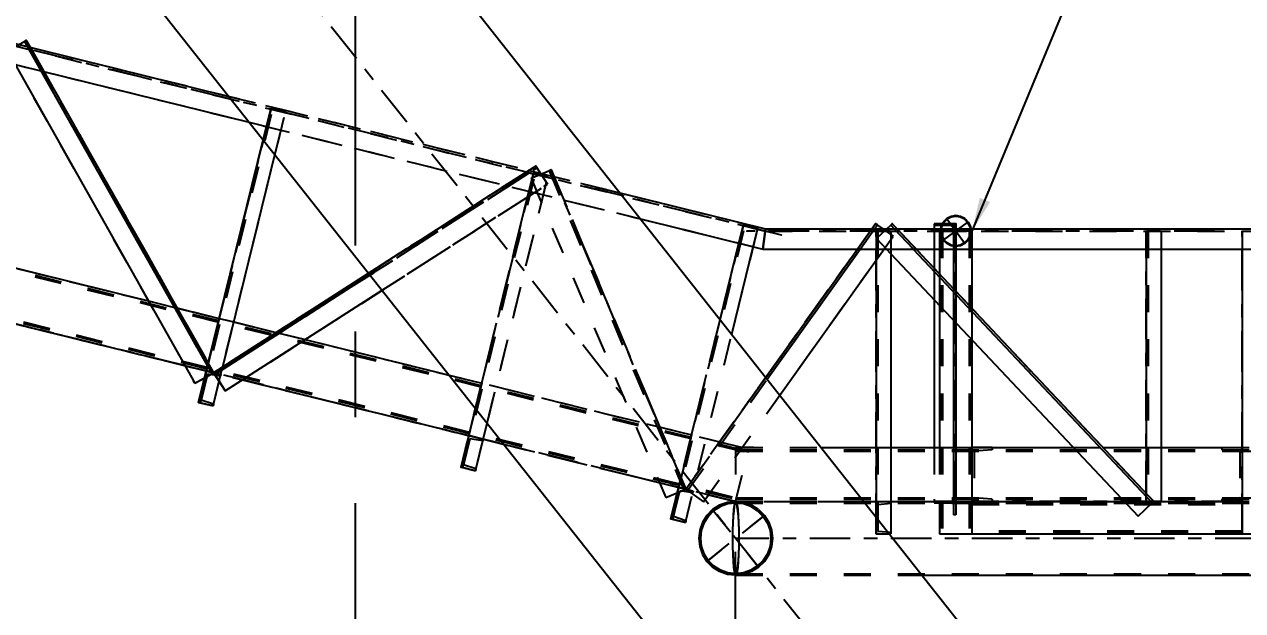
# Model space of a CAD drawing. Header units: millimetres. Extents: x 2368 to 8313, y 7493 to 11698.
# Drawn here: x 6866.1 to 6956.3, y 11185.3 to 11228.7 of the extents above; entities that cross this region are included whole.
import ezdxf

# ---------------------------------------------------------------- set-up
doc = ezdxf.new("R2010")
doc.units = ezdxf.units.MM
for name, pattern in [('CENTER', [50.8, 31.75, -6.35, 6.35, -6.35]), ('XKITLINE00', [0]), ('XKITLINE02', [4, 2, -2]), ('XKITLINE03', [6, 3, -1, 1, -1])]:
    doc.linetypes.add(name, pattern=pattern)
doc.styles.add('ROMANS', font='romans.shx')
doc.dimstyles.new('MD300', dxfattribs={"dimtxt": 2.5, "dimasz": 2.5, "dimexe": 1, "dimexo": 1, "dimgap": 0.5, "dimtad": 1, "dimdec": 1, "dimlfac": 50, "dimrnd": 0.5, "dimdsep": 46, "dimtxsty": 'ROMANS', "dimcen": 1, "dimclrd": 146, "dimclre": 146, "dimclrt": 30, "dimadec": 1, "dimazin": 2, "dimtfac": 1, "dimtdec": 1, "dimtmove": 0, "dimatfit": 1, "dimfxl": 1, "dimtolj": 1, "dimtzin": 0, "dimlwd": -1, "dimlwe": -1, "dimarcsym": 0})

# ---------------------------------------------------------------- blocks, each defined once
blk = doc.blocks.new('*D41')
at = {"color": 146, "transparency": 16777216}
for p, q in [((6801.288, 11218.51), (6801.288, 10968.162)), ((6918.692, 11189.658), (6918.692, 10968.162)), ((6803.788, 10969.162), (6916.192, 10969.162))]:
    blk.add_line(p, q, dxfattribs=at)
for points in [[(6803.788, 10969.579), (6803.788, 10968.745), (6801.288, 10969.162)], [(6916.192, 10969.579), (6916.192, 10968.745), (6918.692, 10969.162)]]:
    blk.add_solid(points, dxfattribs=at)
at = {"layer": 'Defpoints', "color": 0, "transparency": 16777216}
for p in [(6801.288, 11219.51), (6918.692, 11190.658), (6918.692, 10969.162)]:
    blk.add_point(p, dxfattribs=at)
at = {"color": 30, "transparency": 16777216, "insert": (6859.99, 10970.912), "char_height": 2.5, "attachment_point": 5, "style": 'ROMANS'}
blk.add_mtext('\\A1;5870', dxfattribs=at)
blk = doc.blocks.new('*D42')
at = {"color": 146, "transparency": 16777216}
for p, q in [((6918.692, 11189.658), (6918.692, 10968.162)), ((7026.588, 11121.221), (7026.588, 10968.162)), ((6921.192, 10969.162), (7024.088, 10969.162))]:
    blk.add_line(p, q, dxfattribs=at)
for points in [[(6921.192, 10969.579), (6921.192, 10968.745), (6918.692, 10969.162)], [(7024.088, 10969.579), (7024.088, 10968.745), (7026.588, 10969.162)]]:
    blk.add_solid(points, dxfattribs=at)
at = {"layer": 'Defpoints', "color": 0, "transparency": 16777216}
for p in [(6918.692, 11190.658), (7026.588, 11122.221), (7026.588, 10969.162)]:
    blk.add_point(p, dxfattribs=at)
at = {"color": 30, "transparency": 16777216, "insert": (6972.64, 10970.912), "char_height": 2.5, "attachment_point": 5, "style": 'ROMANS'}
blk.add_mtext('\\A1;5395', dxfattribs=at)

msp = doc.modelspace()

# ---------------------------------------------------------------- linework, layer by layer
at = {"color": 6, "linetype": 'CENTER'}
msp.add_line((6890.5882, 10907.5139), (6890.5882, 11495.735), dxfattribs=at)
at = {"color": 1, "linetype": 'XKITLINE03'}
for p, q in [((6922.1268, 11213.0887), (6580.4796, 11297.4018)), ((6578.5806, 11277.2709), (6918.7321, 11193.3882)), ((6918.7321, 11193.3882), (6578.5807, 11277.2709)), ((6880.0983, 11202.9158), (6866.2335, 11227.4987)), ((6866.2335, 11227.4987), (6880.0982, 11202.9158)), ((6884.3529, 11222.4658), (6878.9896, 11200.7173)), ((6878.9896, 11200.7173), (6884.3529, 11222.4658)), ((6880.0982, 11202.9158), (6903.9417, 11218.2021)), ((6903.9417, 11218.2021), (6880.0983, 11202.9158)), ((6903.7711, 11217.6771), (6898.4079, 11195.9287)), ((6898.4079, 11195.9287), (6903.7711, 11217.6771)), ((6915.0508, 11194.2948), (6905.0701, 11217.9215)), ((6905.0701, 11217.9215), (6915.0508, 11194.2948)), ((6919.3054, 11213.8447), (6913.9422, 11192.0963)), ((6913.9422, 11192.0963), (6919.3054, 11213.8447)), ((6915.0507, 11194.2948), (6929.0933, 11213.9387)), ((6929.0933, 11213.9387), (6915.0508, 11194.2948)), ((6930.326, 11213.9364), (6949.6733, 11193.3882)), ((6935.0234, 11213.9364), (6935.0234, 11193.3882)), ((6935.0234, 11205.0274), (6935.0234, 11213.9364)), ((6935.0234, 11193.3882), (6935.0235, 11213.9364)), ((6954.1744, 11213.3881), (6919.5634, 11213.3882)), ((6929.1233, 11213.3881), (6929.1233, 11190.9882)), ((6929.1233, 11190.9882), (6929.1233, 11213.3881)), ((6936.2232, 11213.3881), (6936.2233, 11190.9882)), ((6936.2233, 11213.3881), (6936.2233, 11190.9882)), ((6936.2233, 11213.3881), (6936.2233, 11190.9882)), ((6949.1233, 11193.3898), (6949.1233, 11213.3881)), ((6956.2193, 11190.9882), (6956.2193, 11213.3881)), ((6956.2193, 11190.9882), (6956.2193, 11213.3881)), ((6956.2193, 11190.9882), (6956.2193, 11213.3881)), ((6956.2233, 11190.9882), (6956.2233, 11213.3881)), ((6879.5642, 11203.0475), (6879.5642, 11203.0475)), ((6898.9825, 11198.2589), (6898.9825, 11198.2589)), ((6914.5168, 11194.4265), (6914.5168, 11194.4265)), ((6929.1233, 11193.3882), (6929.1233, 11193.3882)), ((6956.2193, 11193.3882), (6936.2233, 11193.3882)), ((6956.2193, 11193.3882), (6936.2233, 11193.3882)), ((6956.2193, 11193.3882), (6936.2233, 11193.3882)), ((6918.7321, 11190.6581), (6918.732, 11190.6581)), ((7023.2184, 11190.6582), (6918.7321, 11190.6581))]:
    msp.add_line(p, q, dxfattribs=at)
at = {"color": 3, "linetype": 'XKITLINE02'}
for p, q in [((6581.0098, 11297.2709), (6920.9134, 11213.3882)), ((6581.0103, 11297.2708), (6920.9133, 11213.3882)), ((6581.0103, 11297.2708), (6920.9134, 11213.3882)), ((6581.0311, 11297.4408), (6920.934, 11213.5582)), ((6581.0311, 11297.4407), (6920.934, 11213.5582)), ((6580.8477, 11295.941), (6920.7516, 11212.0582)), ((6580.8477, 11295.941), (6920.7517, 11212.0582)), ((6579.4722, 11280.8862), (6919.6237, 11197.0034)), ((6579.4722, 11280.8862), (6919.6236, 11197.0034)), ((6579.4977, 11280.9895), (6919.6491, 11197.1068)), ((6579.4977, 11280.9895), (6919.6491, 11197.1067)), ((6579.5384, 11281.1545), (6919.6898, 11197.2718)), ((6578.5807, 11277.2709), (6918.7321, 11193.3882)), ((6578.6213, 11277.4359), (6918.7728, 11193.5532)), ((6578.6214, 11277.4359), (6918.7728, 11193.5532)), ((6578.6468, 11277.5392), (6918.7983, 11193.6565)), ((6578.6468, 11277.5392), (6918.7983, 11193.6565)), ((6613.0971, 11272.8788), (6919.6898, 11197.2718)), ((6606.1083, 11270.4824), (6918.7321, 11193.3882)), ((6864.8399, 11226.7127), (6866.2335, 11227.4987)), ((6866.0942, 11227.4201), (6866.2335, 11227.4987)), ((6866.0942, 11227.4201), (6879.9589, 11202.8372)), ((6866.2335, 11227.4987), (6880.0983, 11202.9158)), ((6864.8399, 11226.7127), (6878.7046, 11202.1298)), ((6866.3093, 11227.0387), (6867.3216, 11225.2439)), ((6866.5227, 11226.986), (6867.535, 11225.1912)), ((6881.2244, 11223.3579), (6910.1738, 11216.2136)), ((6878.9896, 11200.7173), (6884.3529, 11222.4658)), ((6879.1255, 11200.6838), (6884.4888, 11222.4323)), ((6879.1255, 11200.6838), (6884.4888, 11222.4323)), ((6880.0576, 11200.454), (6885.4209, 11222.2024)), ((6883.7769, 11220.1301), (6884.3529, 11222.4658)), ((6884.3529, 11222.4658), (6885.4209, 11222.2024)), ((6884.3529, 11222.4658), (6885.4209, 11222.2024)), ((6884.6405, 11219.0379), (6885.4209, 11222.2024)), ((6882.7424, 11221.4382), (6911.6917, 11214.294)), ((6880.0983, 11202.9158), (6903.9417, 11218.2021)), ((6880.1846, 11202.7811), (6904.0281, 11218.0674)), ((6891.5723, 11210.272), (6903.9417, 11218.2021)), ((6891.672, 11210.1458), (6904.0281, 11218.0674)), ((6898.4079, 11195.9287), (6903.7711, 11217.6771)), ((6898.5438, 11195.8952), (6903.9071, 11217.6436)), ((6898.5438, 11195.8952), (6903.9071, 11217.6436)), ((6899.4759, 11195.6653), (6904.8391, 11217.4138)), ((6899.4792, 11200.2729), (6903.7711, 11217.6771)), ((6900.3428, 11199.1808), (6904.8391, 11217.4138)), ((6903.5962, 11217.2989), (6905.0701, 11217.9215)), ((6903.5963, 11217.2989), (6905.0701, 11217.9215)), ((6903.7711, 11217.6771), (6904.8391, 11217.4138)), ((6903.7711, 11217.6771), (6904.8391, 11217.4138)), ((6903.9417, 11218.2021), (6904.8053, 11216.8551)), ((6903.9417, 11218.2021), (6904.8053, 11216.8551)), ((6904.9227, 11217.8593), (6914.9034, 11194.2325)), ((6905.0701, 11217.9215), (6904.9228, 11217.8593)), ((6904.9228, 11217.8593), (6914.9034, 11194.2325)), ((6905.0701, 11217.9215), (6915.0508, 11194.2948)), ((6905.0701, 11217.9215), (6915.0508, 11194.2948)), ((6880.9618, 11201.5689), (6904.8053, 11216.8551)), ((6892.5696, 11209.0108), (6904.8053, 11216.8551)), ((6903.5962, 11217.2989), (6913.5769, 11193.6722)), ((6903.5963, 11217.2989), (6913.5769, 11193.6722)), ((6913.9422, 11192.0963), (6919.3054, 11213.8447)), ((6914.0781, 11192.0627), (6919.4414, 11213.8112)), ((6914.0781, 11192.0627), (6919.4413, 11213.8112)), ((6915.0508, 11194.2948), (6929.0933, 11213.9387)), ((6915.1809, 11194.2017), (6929.2235, 11213.8456)), ((6918.9731, 11212.4971), (6919.3054, 11213.8447)), ((6919.3054, 11213.8447), (6920.3734, 11213.5813)), ((6919.3054, 11213.8447), (6920.3734, 11213.5813)), ((6929.0933, 11213.9387), (6930.3949, 11213.0082)), ((6929.2235, 11213.8456), (6929.0933, 11213.9387)), ((6929.0933, 11213.9387), (6929.0933, 11213.9387)), ((6929.0933, 11213.9387), (6929.2234, 11213.8456)), ((6929.2235, 11213.8456), (6929.2235, 11213.8456)), ((6930.2095, 11213.8267), (6930.326, 11213.9364)), ((6933.4234, 11213.9364), (6933.4234, 11212.0582)), ((6935.0234, 11213.9364), (6933.4234, 11213.9364)), ((6933.4234, 11213.9364), (6933.4234, 11213.8237)), ((6933.4234, 11213.9364), (6935.0234, 11213.9364)), ((6933.4234, 11213.9364), (6933.4234, 11204.8002)), ((6934.8634, 11213.8381), (6933.4234, 11213.8381)), ((6933.4234, 11213.8237), (6934.8634, 11213.8237)), ((6933.9849, 11213.8366), (6934.0514, 11213.8366)), ((6934.0357, 11213.9364), (6934.1022, 11213.9364)), ((6934.6252, 11213.9364), (6935.6601, 11212.512)), ((6934.8634, 11213.8381), (6934.8634, 11212.9534)), ((6934.8634, 11213.8237), (6934.8634, 11212.8095)), ((6934.8634, 11213.8237), (6934.8634, 11204.8002)), ((6935.0234, 11213.9364), (6935.0234, 11197.3882)), ((6935.0234, 11213.9364), (6935.0234, 11212.8095)), ((6935.0234, 11213.9364), (6935.0234, 11205.0274)), ((6915.0102, 11191.8329), (6920.3734, 11213.5813)), ((6916.3524, 11193.3643), (6930.3949, 11213.0082)), ((6920.0411, 11212.2335), (6920.3734, 11213.5813)), ((6920.934, 11213.5582), (6920.7516, 11212.0582)), ((6920.934, 11213.5582), (6920.7516, 11212.0582)), ((6920.9133, 11213.3882), (6920.7516, 11212.0582)), ((6920.9133, 11213.3882), (6920.7516, 11212.0582)), ((6920.934, 11213.5582), (6920.7517, 11212.0582)), ((6920.7517, 11212.0582), (6920.934, 11213.5582)), ((6920.934, 11213.5582), (6920.7517, 11212.0582)), ((6920.7517, 11212.0582), (6920.934, 11213.5582)), ((6920.9134, 11213.3882), (6920.7517, 11212.0582)), ((6920.9134, 11213.3882), (6920.7517, 11212.0582)), ((6920.9133, 11213.3882), (6920.9134, 11213.3882)), ((6920.9133, 11213.3882), (6936.0084, 11213.3882)), ((6920.9134, 11213.3882), (6920.9134, 11213.3882)), ((6920.9134, 11213.3882), (6958.4086, 11213.3881)), ((6920.934, 11213.5582), (6920.934, 11213.5582)), ((6920.934, 11213.5582), (6920.934, 11213.5582)), ((6920.934, 11213.5582), (6936.1664, 11213.5582)), ((6920.934, 11213.5582), (6930.4623, 11213.5582)), ((6927.749, 11212.0582), (6928.8213, 11213.5582)), ((6927.9457, 11212.0582), (6929.018, 11213.5582)), ((6929.1233, 11213.3881), (6930.2233, 11213.3881)), ((6929.1233, 11213.3881), (6929.1233, 11190.9882)), ((6929.1233, 11213.3881), (6930.2233, 11213.3881)), ((6929.1233, 11213.3881), (6929.1233, 11212.0582)), ((6929.1233, 11211.2294), (6930.3949, 11213.0082)), ((6929.1611, 11212.8395), (6929.9243, 11213.5582)), ((6929.2633, 11213.3881), (6929.2633, 11190.9882)), ((6929.2633, 11213.3881), (6929.2633, 11190.9882)), ((6929.6256, 11213.5582), (6930.3949, 11213.0082)), ((6930.2233, 11213.3881), (6930.2233, 11190.9882)), ((6930.2233, 11213.3881), (6930.2233, 11212.0582)), ((6930.4623, 11213.5582), (6931.8747, 11212.0582)), ((6930.6821, 11213.5582), (6932.0944, 11212.0582)), ((6933.4234, 11213.5582), (6933.4234, 11193.2899)), ((6933.4235, 11213.5582), (6933.4235, 11212.0582)), ((6933.8232, 11213.3881), (6936.2232, 11213.3881)), ((6933.8232, 11213.3881), (6933.8233, 11190.9882)), ((6933.8233, 11213.3881), (6936.2233, 11213.3881)), ((6933.8233, 11213.3881), (6933.8233, 11190.9882)), ((6933.8233, 11213.3881), (6936.2233, 11213.3881)), ((6933.8233, 11213.3881), (6933.8233, 11212.0582)), ((6933.8804, 11213.3882), (6933.9073, 11213.5582)), ((6933.8804, 11213.5582), (6933.8804, 11212.0582)), ((6933.8804, 11213.3882), (6933.9363, 11213.035)), ((6933.9363, 11213.035), (6934.0987, 11212.7163)), ((6933.9404, 11213.3882), (6933.9673, 11213.5582)), ((6933.9404, 11213.3882), (6933.9934, 11213.0535)), ((6933.9592, 11213.3881), (6933.9593, 11190.9882)), ((6933.9593, 11213.3881), (6933.9593, 11190.9882)), ((6933.9593, 11213.3881), (6933.9593, 11190.9882)), ((6934.0384, 11213.3882), (6933.9775, 11212.0582)), ((6933.9934, 11213.0535), (6934.1472, 11212.7516)), ((6934.036, 11213.3881), (6934.0361, 11190.9882)), ((6934.0361, 11213.3881), (6934.0361, 11190.9882)), ((6934.0361, 11213.3881), (6934.0361, 11190.9882)), ((6934.1473, 11212.7516), (6935.2575, 11213.5582)), ((6934.8634, 11213.5582), (6934.8634, 11192.4052)), ((6934.8635, 11213.5582), (6934.8634, 11193.2884)), ((6935.0234, 11212.9534), (6934.8634, 11212.9534)), ((6934.8635, 11213.5582), (6934.8635, 11212.9389)), ((6934.8635, 11212.9389), (6934.8635, 11212.0582)), ((6935.0235, 11212.9389), (6934.8635, 11212.9389)), ((6935.0235, 11213.5582), (6935.0234, 11193.3882)), ((6935.0235, 11213.5582), (6935.0235, 11212.9389)), ((6935.0235, 11212.9389), (6935.0235, 11212.0582)), ((6936.0534, 11213.0535), (6935.8996, 11212.7516)), ((6936.1104, 11213.035), (6935.9481, 11212.7163)), ((6936.0084, 11213.3882), (6936.0692, 11212.0582)), ((6936.0104, 11213.3881), (6936.0105, 11190.9882)), ((6936.0105, 11213.3881), (6936.0105, 11190.9882)), ((6936.0105, 11213.3881), (6936.0105, 11190.9882)), ((6936.1064, 11213.3882), (6936.0534, 11213.0535)), ((6936.0795, 11213.5582), (6936.1064, 11213.3882)), ((6936.0872, 11213.3881), (6936.0873, 11190.9882)), ((6936.0873, 11213.3881), (6936.0873, 11190.9882)), ((6936.0873, 11213.3881), (6936.0873, 11190.9882)), ((6936.1664, 11213.3882), (6936.1104, 11213.035)), ((6936.1395, 11213.5582), (6936.1664, 11213.3882)), ((6936.1664, 11213.5582), (6936.1664, 11212.0582)), ((6936.2232, 11213.3881), (6936.2233, 11190.9882)), ((6936.2233, 11213.3881), (6936.2233, 11190.9882)), ((6936.2233, 11213.3881), (6936.2233, 11212.0582)), ((6949.1233, 11213.3881), (6950.2233, 11213.3881)), ((6949.1233, 11213.3881), (6949.1233, 11212.0582)), ((6949.2633, 11213.3881), (6949.2633, 11193.3898)), ((6950.2233, 11213.3881), (6950.2233, 11212.0582)), ((6956.2193, 11213.3881), (6956.2193, 11190.9882)), ((6956.2193, 11213.3881), (6958.6193, 11213.3881)), ((6956.2193, 11213.3881), (6956.2193, 11190.9882)), ((6956.2193, 11213.3881), (6958.6193, 11213.3881)), ((6956.2193, 11213.3881), (6958.6193, 11213.3881)), ((6956.2193, 11213.3881), (6956.2193, 11212.0581)), ((6956.2233, 11213.3881), (6956.2233, 11212.0581)), ((6956.2233, 11213.3881), (6958.5666, 11213.3881)), ((6920.7516, 11212.0582), (6936.1664, 11212.0582)), ((6920.7517, 11212.0582), (6920.7517, 11212.0582)), ((6920.7517, 11212.0582), (6920.7517, 11212.0582)), ((6929.1611, 11212.8395), (6930.2233, 11211.7114)), ((6933.9775, 11212.0582), (6933.8804, 11212.0582)), ((6934.0987, 11212.7163), (6934.3516, 11212.4635)), ((6934.1472, 11212.7516), (6934.3868, 11212.512)), ((6934.6702, 11212.3011), (6934.3516, 11212.4635)), ((6934.6887, 11212.3582), (6934.3868, 11212.512)), ((6935.0234, 11212.2452), (6934.6702, 11212.3011)), ((6935.0234, 11212.3052), (6934.6887, 11212.3582)), ((6935.0234, 11212.8095), (6934.8634, 11212.8095)), ((6934.8634, 11212.8095), (6934.8634, 11202.7555)), ((6935.0234, 11212.8095), (6935.0234, 11202.7555)), ((6935.3581, 11212.3582), (6935.0234, 11212.3052)), ((6935.3766, 11212.3011), (6935.0234, 11212.2452)), ((6935.0234, 11212.0582), (6935.0234, 11192.4052)), ((6935.66, 11212.512), (6935.3581, 11212.3582)), ((6935.6952, 11212.4635), (6935.3766, 11212.3011)), ((6935.8996, 11212.7516), (6935.66, 11212.512)), ((6935.9481, 11212.7163), (6935.6952, 11212.4635)), ((6934.8635, 11211.5785), (6934.8634, 11192.3907)), ((6935.0235, 11211.5785), (6935.0234, 11192.3907)), ((6933.4235, 11210.6466), (6933.4235, 11208.3126)), ((6933.8233, 11210.222), (6933.8233, 11207.888)), ((6875.2659, 11208.2269), (6877.3995, 11207.7008)), ((6936.2233, 11207.673), (6936.2233, 11205.339)), ((6880.5219, 11206.9308), (6881.5899, 11206.6674)), ((6913.9422, 11192.0963), (6917.5799, 11206.8478)), ((6884.7387, 11205.8909), (6886.8797, 11205.3629)), ((6915.0102, 11191.8329), (6918.4436, 11205.7556)), ((6877.9648, 11203.4415), (6882.2388, 11202.3876)), ((6879.5642, 11203.0475), (6878.9896, 11200.7173)), ((6879.5642, 11203.0475), (6878.9896, 11200.7173)), ((6880.6322, 11202.7841), (6879.5642, 11203.0475)), ((6879.5642, 11203.0475), (6879.5642, 11203.0475)), ((6880.6322, 11202.7841), (6879.5642, 11203.0475)), ((6879.6482, 11203.3881), (6879.7041, 11203.6147)), ((6880.7154, 11203.1215), (6880.7711, 11203.3472)), ((6878.7046, 11202.1298), (6880.0983, 11202.9158)), ((6879.6492, 11202.8074), (6879.1765, 11200.8904)), ((6879.6492, 11202.8074), (6879.1765, 11200.8904)), ((6879.4402, 11202.5447), (6880.0982, 11202.9158)), ((6880.5997, 11202.6521), (6879.6492, 11202.8074)), ((6879.6492, 11202.8074), (6879.6492, 11202.8074)), ((6880.5997, 11202.6521), (6879.6492, 11202.8074)), ((6880.0983, 11202.9158), (6880.9618, 11201.5689)), ((6880.1846, 11202.7811), (6880.5073, 11202.2777)), ((6880.6322, 11202.7841), (6880.5997, 11202.6521)), ((6880.6322, 11202.7841), (6880.5997, 11202.6521)), ((6880.5997, 11202.6521), (6880.5997, 11202.6521)), ((6880.6322, 11202.7841), (6880.6322, 11202.7841)), ((6915.0507, 11194.2948), (6920.9646, 11202.5676)), ((6915.1809, 11194.2017), (6921.0679, 11202.4369)), ((6916.3524, 11193.3643), (6921.9976, 11201.2613)), ((6880.0576, 11200.454), (6878.9896, 11200.7173)), ((6878.9896, 11200.7173), (6878.9896, 11200.7173)), ((6880.0576, 11200.454), (6878.9896, 11200.7173)), ((6878.9896, 11200.7173), (6880.0576, 11200.454)), ((6880.0902, 11200.586), (6879.1765, 11200.8904)), ((6879.1765, 11200.8904), (6879.1765, 11200.8904)), ((6880.0902, 11200.586), (6879.1765, 11200.8904)), ((6880.0902, 11200.586), (6880.0576, 11200.454)), ((6880.0902, 11200.586), (6880.0576, 11200.454)), ((6880.0576, 11200.454), (6880.0576, 11200.454)), ((6880.0902, 11200.586), (6880.0902, 11200.586)), ((6898.9825, 11198.2589), (6898.4079, 11195.9287)), ((6898.9825, 11198.2589), (6898.4079, 11195.9287)), ((6899.0675, 11198.0188), (6898.5947, 11196.1018)), ((6899.0675, 11198.0188), (6898.5947, 11196.1018)), ((6898.9824, 11198.2585), (6900.0504, 11197.9951)), ((6900.0505, 11197.9955), (6898.9825, 11198.2589)), ((6898.9825, 11198.2589), (6898.9825, 11198.2589)), ((6900.0505, 11197.9955), (6898.9825, 11198.2589)), ((6900.0179, 11197.8635), (6899.0675, 11198.0188)), ((6899.0675, 11198.0188), (6899.0675, 11198.0188)), ((6900.0179, 11197.8635), (6899.0675, 11198.0188)), ((6900.0505, 11197.9955), (6900.0179, 11197.8635)), ((6900.0505, 11197.9955), (6900.0179, 11197.8635)), ((6900.0179, 11197.8635), (6900.0179, 11197.8635)), ((6900.0505, 11197.9955), (6900.0505, 11197.9955)), ((6918.7321, 11197.3882), (6937.7233, 11197.3882)), ((6920.0445, 11197.3882), (6918.7321, 11197.3882)), ((6918.7321, 11197.3882), (6918.7321, 11197.1118)), ((6918.7321, 11197.3882), (6918.7321, 11193.3882)), ((6918.7321, 11197.3882), (6918.7321, 11197.1118)), ((6918.7321, 11197.3882), (6918.7321, 11193.3882)), ((6918.7321, 11197.3882), (6925.0603, 11197.3882)), ((6918.7321, 11193.3882), (6919.6898, 11197.2718)), ((6918.7321, 11193.3882), (6919.6898, 11197.2718)), ((6918.7321, 11197.2182), (6937.7233, 11197.2182)), ((6918.7321, 11197.2182), (6954.7233, 11197.2182)), ((6918.7321, 11197.1118), (6936.3933, 11197.1118)), ((6918.7321, 11197.1118), (6956.0533, 11197.1118)), ((6919.6236, 11197.0034), (6919.6898, 11197.2718)), ((6919.6237, 11197.0034), (6919.6898, 11197.2718)), ((6929.1233, 11197.3882), (6930.2233, 11197.3882)), ((6933.4234, 11197.3882), (6933.4234, 11193.3882)), ((6933.8233, 11197.3882), (6933.8233, 11193.3882)), ((6936.2233, 11197.3882), (6936.2233, 11193.3882)), ((6936.2233, 11197.3882), (6936.2233, 11193.3882)), ((6936.2233, 11197.3882), (6936.2233, 11197.3882)), ((6937.7233, 11197.3882), (6936.2233, 11197.3882)), ((6936.2233, 11197.3882), (6936.2233, 11193.3882)), ((6937.7233, 11197.2182), (6936.3933, 11197.1118)), ((6937.7233, 11197.2182), (6936.3933, 11197.1118)), ((6936.3933, 11197.1118), (6936.3933, 11193.6646)), ((6936.3933, 11197.1118), (6936.3933, 11197.1118)), ((6936.3933, 11197.1118), (6936.3933, 11193.6646)), ((6937.7233, 11197.3882), (6937.7233, 11197.2182)), ((6937.7233, 11197.3882), (6937.7233, 11197.3882)), ((6937.7233, 11197.3882), (6937.7233, 11197.2182)), ((6937.7233, 11197.2182), (6937.7233, 11197.2182)), ((6943.7095, 11197.3882), (6945.9071, 11197.3882)), ((6949.1233, 11197.3882), (6950.2233, 11197.3882)), ((6954.7233, 11197.3882), (6954.7233, 11197.2182)), ((6954.7233, 11197.3882), (6954.7233, 11197.2182)), ((6954.7233, 11197.3882), (6956.2233, 11197.3882)), ((6954.7233, 11197.3882), (6954.7233, 11197.2182)), ((6954.7233, 11197.3882), (6959.0192, 11197.3881)), ((6954.7233, 11197.3882), (6954.7233, 11197.2182)), ((6956.0533, 11197.1118), (6954.7233, 11197.2182)), ((6954.7233, 11197.2182), (6954.7233, 11197.2182)), ((6956.0533, 11197.1118), (6954.7233, 11197.2182)), ((6956.0533, 11197.1118), (6954.7233, 11197.2182)), ((6954.7233, 11197.2182), (6959.9374, 11197.2181)), ((6956.0533, 11197.1118), (6954.7233, 11197.2182)), ((6956.0533, 11197.1118), (6956.0533, 11193.6646)), ((6956.0533, 11197.1118), (6956.0533, 11197.1118)), ((6956.0533, 11197.1118), (6956.0533, 11193.6646)), ((6956.0533, 11197.1118), (6956.0533, 11193.6646)), ((6956.0533, 11197.1118), (6959.8898, 11197.1117)), ((6956.0533, 11197.1118), (6956.0533, 11193.6646)), ((6956.2193, 11197.3882), (6956.2193, 11193.3882)), ((6956.2233, 11197.3882), (6956.2233, 11193.3882)), ((6956.2233, 11197.3882), (6956.2233, 11193.3882)), ((6956.2233, 11197.3882), (6956.2233, 11193.3882)), ((6899.4759, 11195.6653), (6898.4079, 11195.9287)), ((6898.4079, 11195.9287), (6898.4079, 11195.9287)), ((6899.4759, 11195.6653), (6898.4079, 11195.9287)), ((6898.4079, 11195.9287), (6899.4759, 11195.6653)), ((6899.5084, 11195.7974), (6898.5947, 11196.1018)), ((6898.5947, 11196.1018), (6898.5947, 11196.1018)), ((6899.5084, 11195.7974), (6898.5947, 11196.1018)), ((6899.5084, 11195.7974), (6899.4759, 11195.6653)), ((6899.5084, 11195.7974), (6899.4759, 11195.6653)), ((6899.5084, 11195.7974), (6899.5084, 11195.7974)), ((6899.4759, 11195.6653), (6899.4759, 11195.6653)), ((6913.5769, 11193.6722), (6915.0508, 11194.2948)), ((6913.5769, 11193.6722), (6915.0508, 11194.2948)), ((6913.9422, 11192.0963), (6914.5168, 11194.4265)), ((6913.9422, 11192.0963), (6914.5168, 11194.4265)), ((6914.129, 11192.2694), (6914.6018, 11194.1863)), ((6914.129, 11192.2694), (6914.6018, 11194.1863)), ((6915.5848, 11194.1631), (6914.5168, 11194.4265)), ((6914.5168, 11194.4265), (6914.5168, 11194.4265)), ((6915.5848, 11194.1631), (6914.5168, 11194.4265)), ((6915.5522, 11194.031), (6914.6018, 11194.1863)), ((6914.6018, 11194.1863), (6914.6018, 11194.1863)), ((6915.5522, 11194.031), (6914.6018, 11194.1863)), ((6915.0508, 11194.2948), (6914.9034, 11194.2325)), ((6914.9034, 11194.2325), (6914.9034, 11194.2325)), ((6915.0507, 11194.2948), (6916.3524, 11193.3643)), ((6915.0508, 11194.2948), (6916.3524, 11193.3643)), ((6915.1809, 11194.2017), (6915.0508, 11194.2948)), ((6915.0508, 11194.2948), (6915.0508, 11194.2948)), ((6915.5848, 11194.1631), (6915.5522, 11194.031)), ((6915.5848, 11194.1631), (6915.5522, 11194.031)), ((6915.5522, 11194.031), (6915.5522, 11194.031)), ((6915.5848, 11194.1631), (6915.5848, 11194.1631)), ((6949.1233, 11193.9723), (6949.1233, 11193.7389)), ((6917.5475, 11193.1178), (6917.0299, 11192.7925)), ((6917.5476, 11193.1178), (6917.03, 11192.7925)), ((6918.1245, 11193.3197), (6917.5475, 11193.1178)), ((6918.1246, 11193.3197), (6917.5476, 11193.1178)), ((6918.1513, 11193.2027), (6917.5996, 11193.0097)), ((6918.1512, 11193.2027), (6917.5996, 11193.0097)), ((6918.732, 11193.3881), (6918.1245, 11193.3197)), ((6918.7321, 11193.3881), (6918.1246, 11193.3197)), ((6918.732, 11193.2681), (6918.1512, 11193.2027)), ((6918.7321, 11193.2681), (6918.1513, 11193.2027)), ((6918.6279, 11193.1178), (6918.5824, 11192.7925)), ((6918.6787, 11193.3197), (6918.6279, 11193.1178)), ((6918.681, 11193.2027), (6918.6325, 11193.0097)), ((6918.7321, 11193.3881), (6918.6787, 11193.3197)), ((6918.7321, 11193.2681), (6918.681, 11193.2027)), ((6919.3395, 11193.3197), (6918.732, 11193.3881)), ((6919.3128, 11193.2027), (6918.732, 11193.2681)), ((6918.7321, 11193.6646), (6936.3933, 11193.6646)), ((6918.7321, 11193.6646), (6956.0533, 11193.6646)), ((6918.7321, 11193.5582), (6937.7233, 11193.5582)), ((6918.7321, 11193.5582), (6954.7233, 11193.5582)), ((6918.7321, 11193.3882), (6920.8119, 11193.3882)), ((6918.7321, 11193.3882), (6928.2234, 11193.3882)), ((6918.7321, 11193.3881), (6959.0193, 11193.3881)), ((6918.7321, 11193.3881), (6918.7855, 11193.3197)), ((6919.3396, 11193.3197), (6918.7321, 11193.3881)), ((6918.7321, 11193.2681), (7023.2184, 11193.2682)), ((6918.7321, 11193.2681), (6918.7832, 11193.2027)), ((6919.3129, 11193.2027), (6918.7321, 11193.2681)), ((6918.7832, 11193.2027), (6918.8317, 11193.0097)), ((6918.7855, 11193.3197), (6918.8362, 11193.1178)), ((6918.8362, 11193.1178), (6918.8818, 11192.7925)), ((6919.8645, 11193.0097), (6919.3128, 11193.2027)), ((6919.8645, 11193.0097), (6919.3129, 11193.2027)), ((6919.9165, 11193.1178), (6919.3395, 11193.3197)), ((6919.9166, 11193.1178), (6919.3396, 11193.3197)), ((6920.4341, 11192.7925), (6919.9165, 11193.1178)), ((6920.4342, 11192.7925), (6919.9166, 11193.1178)), ((6920.8119, 11193.3882), (6937.7233, 11193.3882)), ((6929.1233, 11193.3882), (6930.2233, 11193.3882)), ((6929.1233, 11193.3882), (6929.1233, 11190.9882)), ((6929.1233, 11193.3882), (6950.2233, 11193.3882)), ((6929.1233, 11193.3882), (6930.2233, 11193.3882)), ((6929.2633, 11193.1754), (6930.2233, 11193.2522)), ((6929.2633, 11193.1754), (6929.2633, 11191.201)), ((6930.2233, 11193.3882), (6930.2233, 11193.2522)), ((6930.2233, 11193.3882), (6930.2233, 11193.2522)), ((6935.0234, 11193.3882), (6933.4234, 11193.3882)), ((6935.0234, 11193.3882), (6933.4234, 11193.3882)), ((6934.8634, 11193.2899), (6933.4234, 11193.2899)), ((6933.8233, 11193.2884), (6934.8634, 11193.2884)), ((6934.8634, 11193.2884), (6934.8634, 11192.3907)), ((6935.0234, 11193.3882), (6935.0234, 11192.3907)), ((6936.2233, 11193.3882), (6936.2233, 11193.3882)), ((6937.7233, 11193.3882), (6936.2233, 11193.3882)), ((6936.2233, 11193.3882), (6936.2233, 11190.9882)), ((6936.2233, 11193.3882), (6956.2193, 11193.3882)), ((6936.2233, 11193.3882), (6936.2233, 11190.9882)), ((6936.2233, 11193.3882), (6936.2233, 11190.9882)), ((6936.2233, 11193.3882), (6956.2193, 11193.3882)), ((6936.2233, 11193.3882), (6936.2233, 11190.9882)), ((6936.2233, 11193.3882), (6936.2233, 11190.9882)), ((6936.2233, 11193.3882), (6956.2193, 11193.3882)), ((6936.2233, 11193.2522), (6956.2193, 11193.2522)), ((6936.2233, 11193.2522), (6956.2193, 11193.2522)), ((6936.2233, 11193.2522), (6956.2193, 11193.2522)), ((6936.2233, 11193.1754), (6956.2193, 11193.1754)), ((6936.2233, 11193.1754), (6956.2193, 11193.1754)), ((6936.2233, 11193.1754), (6956.2193, 11193.1754)), ((6937.7233, 11193.5582), (6936.3933, 11193.6646)), ((6936.3933, 11193.6646), (6936.3933, 11193.6646)), ((6937.7233, 11193.5582), (6936.3933, 11193.6646)), ((6937.7233, 11193.5582), (6937.7233, 11193.3882)), ((6937.7233, 11193.5582), (6937.7233, 11193.5582)), ((6937.7233, 11193.5582), (6937.7233, 11193.3882)), ((6937.7233, 11193.3882), (6937.7233, 11193.3882)), ((6949.452, 11193.3898), (6949.6718, 11193.3898)), ((6949.5569, 11193.2785), (6949.6733, 11193.3882)), ((6956.0533, 11193.6646), (6954.7233, 11193.5582)), ((6956.0533, 11193.6646), (6954.7233, 11193.5582)), ((6956.0533, 11193.6646), (6954.7233, 11193.5582)), ((6956.0533, 11193.6646), (6954.7233, 11193.5582)), ((6954.7233, 11193.5582), (6954.7233, 11193.3882)), ((6954.7233, 11193.5582), (6954.7233, 11193.5582)), ((6954.7233, 11193.5582), (6954.7233, 11193.3882)), ((6954.7233, 11193.5582), (6954.7233, 11193.3882)), ((6954.7233, 11193.5582), (6958.2994, 11193.5581)), ((6954.7233, 11193.5582), (6954.7233, 11193.3882)), ((6954.7233, 11193.3882), (6956.2233, 11193.3882)), ((6954.7233, 11193.3882), (6958.2233, 11193.3881)), ((6956.0533, 11193.6646), (6956.0533, 11193.6646)), ((6956.0533, 11193.6646), (6958.347, 11193.6645)), ((6956.2193, 11193.3882), (6956.2193, 11190.9882)), ((6956.2193, 11193.3882), (6956.2193, 11190.9882)), ((6956.2193, 11193.3882), (6956.2193, 11190.9882)), ((6956.2193, 11193.3882), (6956.2193, 11190.9882)), ((6956.2193, 11193.3882), (6956.2193, 11190.9882)), ((6915.0427, 11191.9649), (6914.129, 11192.2694)), ((6914.129, 11192.2694), (6914.129, 11192.2694)), ((6915.0427, 11191.9649), (6914.129, 11192.2694)), ((6916.5977, 11192.3603), (6916.2724, 11191.8426)), ((6916.5976, 11192.3603), (6916.2724, 11191.8426)), ((6916.6914, 11192.2854), (6916.3805, 11191.7906)), ((6916.6915, 11192.2854), (6916.3806, 11191.7906)), ((6917.0299, 11192.7925), (6916.5976, 11192.3603)), ((6917.03, 11192.7925), (6916.5977, 11192.3603)), ((6917.1047, 11192.6987), (6916.6914, 11192.2854)), ((6920.7726, 11192.2854), (6916.6914, 11189.0308)), ((6917.1048, 11192.6987), (6916.6915, 11192.2854)), ((6916.6915, 11189.0308), (6920.7727, 11192.2854)), ((6917.5996, 11193.0097), (6917.1047, 11192.6987)), ((6917.1047, 11192.6987), (6920.3593, 11188.6175)), ((6917.5996, 11193.0097), (6917.1048, 11192.6987)), ((6917.1048, 11192.6987), (6920.3594, 11188.6175)), ((6918.5444, 11192.3603), (6918.5158, 11191.8426)), ((6918.5527, 11192.2854), (6918.5253, 11191.7906)), ((6918.5824, 11192.7925), (6918.5444, 11192.3603)), ((6918.589, 11192.6987), (6918.5527, 11192.2854)), ((6918.6325, 11193.0097), (6918.589, 11192.6987)), ((6918.8317, 11193.0097), (6918.8752, 11192.6987)), ((6918.8752, 11192.6987), (6918.9115, 11192.2854)), ((6918.8818, 11192.7925), (6918.9198, 11192.3603)), ((6918.9115, 11192.2854), (6918.9389, 11191.7906)), ((6918.9198, 11192.3603), (6918.9484, 11191.8426)), ((6920.3594, 11192.6987), (6919.8645, 11193.0097)), ((6920.3593, 11192.6987), (6919.8645, 11193.0097)), ((6920.7726, 11192.2854), (6920.3593, 11192.6987)), ((6920.7727, 11192.2854), (6920.3594, 11192.6987)), ((6920.4341, 11192.7925), (6920.8664, 11192.3603)), ((6920.4342, 11192.7925), (6920.8665, 11192.3603)), ((6920.7726, 11192.2854), (6921.0835, 11191.7906)), ((6920.7727, 11192.2854), (6921.0836, 11191.7906)), ((6920.8664, 11192.3603), (6921.1917, 11191.8426)), ((6920.8665, 11192.3603), (6921.1917, 11191.8426)), ((6929.1233, 11192.25), (6929.1233, 11190.9882)), ((6935.0234, 11192.4052), (6934.8634, 11192.4052)), ((6935.0234, 11192.3907), (6934.8634, 11192.3907)), ((6915.0102, 11191.8329), (6913.9422, 11192.0963)), ((6913.9422, 11192.0963), (6913.9422, 11192.0963)), ((6915.0102, 11191.8329), (6913.9422, 11192.0963)), ((6913.9422, 11192.0963), (6915.0102, 11191.8329)), ((6913.9422, 11192.0963), (6915.0102, 11191.8329)), ((6915.0427, 11191.9649), (6915.0102, 11191.8329)), ((6915.0427, 11191.9649), (6915.0102, 11191.8329)), ((6915.0102, 11191.8329), (6915.0102, 11191.8329)), ((6915.0427, 11191.9649), (6915.0427, 11191.9649)), ((6916.0705, 11191.2656), (6916.002, 11190.6581)), ((6916.0705, 11191.2656), (6916.0021, 11190.6581)), ((6916.2724, 11191.8426), (6916.0705, 11191.2656)), ((6916.2724, 11191.8426), (6916.0705, 11191.2656)), ((6916.3806, 11191.7906), (6916.1875, 11191.2389)), ((6916.3805, 11191.7906), (6916.1875, 11191.2389)), ((6918.498, 11191.2656), (6918.492, 11190.6581)), ((6918.5158, 11191.8426), (6918.498, 11191.2656)), ((6918.5253, 11191.7906), (6918.5083, 11191.2389)), ((6918.9389, 11191.7906), (6918.9558, 11191.2389)), ((6918.9484, 11191.8426), (6918.9661, 11191.2656)), ((6918.9661, 11191.2656), (6918.9721, 11190.6581)), ((6921.0835, 11191.7906), (6921.2766, 11191.2389)), ((6921.0836, 11191.7906), (6921.2766, 11191.2389)), ((6921.1917, 11191.8426), (6921.3936, 11191.2656)), ((6921.1917, 11191.8426), (6921.3936, 11191.2656)), ((6921.3936, 11191.2656), (6921.4621, 11190.6581)), ((6921.3936, 11191.2656), (6921.462, 11190.6581)), ((6929.1233, 11191.7502), (6929.1233, 11190.9882)), ((6929.2633, 11191.6167), (6929.2633, 11191.201)), ((6916.002, 11190.6581), (6916.0705, 11190.0506)), ((6916.0021, 11190.6581), (6916.0705, 11190.0506)), ((6916.1875, 11191.2389), (6916.122, 11190.6581)), ((6916.122, 11190.6581), (6916.1875, 11190.0773)), ((6916.1875, 11191.2389), (6916.1221, 11190.6581)), ((6916.1221, 11190.6581), (6916.1875, 11190.0773)), ((6918.492, 11190.6581), (6918.498, 11190.0507)), ((6918.5083, 11191.2389), (6918.5026, 11190.6581)), ((6918.5026, 11190.6581), (6918.5083, 11190.0774)), ((6918.9558, 11191.2389), (6918.9616, 11190.6581)), ((6918.9616, 11190.6581), (6918.9558, 11190.0774)), ((6918.9721, 11190.6581), (6918.9661, 11190.0507)), ((6921.2766, 11191.2389), (6921.3421, 11190.6581)), ((6921.2766, 11191.2389), (6921.342, 11190.6581)), ((6921.3421, 11190.6581), (6921.2766, 11190.0773)), ((6921.342, 11190.6581), (6921.2766, 11190.0773)), ((6921.4621, 11190.6581), (6921.3936, 11190.0506)), ((6921.462, 11190.6581), (6921.3936, 11190.0506)), ((6929.1233, 11190.9882), (6930.2233, 11190.9882)), ((6929.1233, 11190.9882), (6930.2233, 11190.9882)), ((6929.1233, 11190.9882), (6930.1212, 11190.9882)), ((6929.2633, 11191.201), (6930.2233, 11191.1242)), ((6930.2233, 11191.1242), (6930.2233, 11190.9882)), ((6930.2233, 11191.1242), (6930.2233, 11190.9882)), ((6933.8233, 11190.9882), (6936.2233, 11190.9882)), ((6933.8233, 11190.9882), (6936.2233, 11190.9882)), ((6956.2193, 11191.201), (6936.2233, 11191.201)), ((6956.2193, 11191.201), (6936.2233, 11191.201)), ((6956.2193, 11191.201), (6936.2233, 11191.201)), ((6956.2193, 11191.1242), (6936.2233, 11191.1242)), ((6956.2193, 11191.1242), (6936.2233, 11191.1242)), ((6956.2193, 11191.1242), (6936.2233, 11191.1242)), ((6936.2233, 11190.9882), (6956.2193, 11190.9882)), ((6936.2233, 11190.9882), (6956.2193, 11190.9882)), ((6956.2193, 11190.9882), (6958.6193, 11190.9882)), ((6956.2193, 11190.9882), (6958.6193, 11190.9882)), ((6956.2233, 11190.9882), (6958.6193, 11190.9882)), ((6916.0705, 11190.0506), (6916.2724, 11189.4736)), ((6916.0705, 11190.0506), (6916.2724, 11189.4736)), ((6916.1875, 11190.0773), (6916.3806, 11189.5257)), ((6916.1875, 11190.0773), (6916.3805, 11189.5257)), ((6916.2724, 11189.4736), (6916.5977, 11188.956)), ((6916.2724, 11189.4736), (6916.5976, 11188.956)), ((6916.3805, 11189.5257), (6916.6914, 11189.0308)), ((6916.3806, 11189.5257), (6916.6915, 11189.0308)), ((6918.498, 11190.0507), (6918.5158, 11189.4736)), ((6918.5083, 11190.0774), (6918.5253, 11189.5257)), ((6918.5158, 11189.4736), (6918.5444, 11188.956)), ((6918.5253, 11189.5257), (6918.5527, 11189.0308)), ((6918.9389, 11189.5257), (6918.9115, 11189.0308)), ((6918.9484, 11189.4736), (6918.9198, 11188.956)), ((6918.9558, 11190.0774), (6918.9389, 11189.5257)), ((6918.9661, 11190.0507), (6918.9484, 11189.4736)), ((6921.0835, 11189.5257), (6920.7726, 11189.0308)), ((6921.0836, 11189.5257), (6920.7727, 11189.0308)), ((6921.1917, 11189.4736), (6920.8664, 11188.956)), ((6921.1917, 11189.4736), (6920.8665, 11188.956)), ((6921.2766, 11190.0773), (6921.0835, 11189.5257)), ((6921.2766, 11190.0773), (6921.0836, 11189.5257)), ((6921.3936, 11190.0506), (6921.1917, 11189.4736)), ((6921.3936, 11190.0506), (6921.1917, 11189.4736)), ((6916.5976, 11188.956), (6917.0299, 11188.5237)), ((6916.5977, 11188.956), (6917.03, 11188.5237)), ((6916.6914, 11189.0308), (6917.1047, 11188.6175)), ((6916.6915, 11189.0308), (6917.1048, 11188.6175)), ((6917.5996, 11188.3066), (6917.1047, 11188.6175)), ((6917.5996, 11188.3066), (6917.1048, 11188.6175)), ((6918.5444, 11188.956), (6918.5824, 11188.5237)), ((6918.5527, 11189.0308), (6918.589, 11188.6176)), ((6918.589, 11188.6176), (6918.6325, 11188.3066)), ((6918.8752, 11188.6176), (6918.8317, 11188.3066)), ((6918.9115, 11189.0308), (6918.8752, 11188.6176)), ((6918.9198, 11188.956), (6918.8818, 11188.5237)), ((6920.3594, 11188.6175), (6919.8645, 11188.3066)), ((6920.3593, 11188.6175), (6919.8645, 11188.3066)), ((6920.7726, 11189.0308), (6920.3593, 11188.6175)), ((6920.7727, 11189.0308), (6920.3594, 11188.6175)), ((6920.8664, 11188.956), (6920.4341, 11188.5237)), ((6920.8665, 11188.956), (6920.4342, 11188.5237)), ((6917.5475, 11188.1985), (6917.0299, 11188.5237)), ((6917.5476, 11188.1985), (6917.03, 11188.5237)), ((6918.1245, 11187.9966), (6917.5475, 11188.1985)), ((6918.1246, 11187.9966), (6917.5476, 11188.1985)), ((6918.1513, 11188.1136), (6917.5996, 11188.3066)), ((6918.1512, 11188.1136), (6917.5996, 11188.3066)), ((6918.732, 11187.9281), (6918.1245, 11187.9966)), ((6918.7321, 11187.9281), (6918.1246, 11187.9966)), ((6918.732, 11188.0481), (6918.1512, 11188.1136)), ((6918.7321, 11188.0481), (6918.1513, 11188.1136)), ((6918.5824, 11188.5237), (6918.6279, 11188.1985)), ((6918.6279, 11188.1985), (6918.6787, 11187.9966)), ((6918.6325, 11188.3066), (6918.681, 11188.1136)), ((6918.6787, 11187.9966), (6918.7321, 11187.9281)), ((6918.681, 11188.1136), (6918.7321, 11188.0481)), ((6919.3128, 11188.1136), (6918.732, 11188.0481)), ((6919.3395, 11187.9966), (6918.732, 11187.9281)), ((6918.7832, 11188.1136), (6918.7321, 11188.0481)), ((6919.3129, 11188.1136), (6918.7321, 11188.0481)), ((6918.7321, 11188.0481), (7023.2184, 11188.0482)), ((6918.7855, 11187.9966), (6918.7321, 11187.9281)), ((6919.3396, 11187.9966), (6918.7321, 11187.9281)), ((6918.7321, 11187.9281), (6932.5409, 11187.9281)), ((6918.8317, 11188.3066), (6918.7832, 11188.1136)), ((6918.8362, 11188.1985), (6918.7855, 11187.9966)), ((6918.8818, 11188.5237), (6918.8362, 11188.1985)), ((6919.8645, 11188.3066), (6919.3128, 11188.1136)), ((6919.8645, 11188.3066), (6919.3129, 11188.1136)), ((6919.9165, 11188.1985), (6919.3395, 11187.9966)), ((6919.9166, 11188.1985), (6919.3396, 11187.9966)), ((6920.4341, 11188.5237), (6919.9165, 11188.1985)), ((6920.4342, 11188.5237), (6919.9166, 11188.1985))]:
    msp.add_line(p, q, dxfattribs=at)
at = {"color": 8, "linetype": 'XKITLINE03'}
for q in [(6856.5881, 11269.2452), (6856.5882, 11269.2452)]:
    msp.add_line((6957.6582, 11141.4324), q, dxfattribs=at)
at = {"color": 8, "linetype": 'XKITLINE00'}
for p, q in [((6857.4586, 11253.412), (6935.907, 11154.2065)), ((6895.2793, 11235.0491), (6957.4395, 11156.4415))]:
    msp.add_line(p, q, dxfattribs=at)
at = {"color": 7, "linetype": 'XKITLINE00'}
for p, q in [((6832.442, 11235.3966), (6881.2244, 11223.3579)), ((6831.094, 11234.1842), (6882.7424, 11221.4382)), ((6866.2335, 11227.4987), (6866.0942, 11227.4201)), ((6866.0942, 11227.4201), (6866.3093, 11227.0387)), ((6866.2335, 11227.4987), (6866.5227, 11226.986)), ((6865.6011, 11225.3631), (6878.7046, 11202.1298)), ((6867.3216, 11225.2439), (6879.9589, 11202.8372)), ((6867.535, 11225.1912), (6880.0982, 11202.9158)), ((6879.7041, 11203.6147), (6883.7769, 11220.1301)), ((6880.7711, 11203.3472), (6884.6405, 11219.0379)), ((6910.1738, 11216.2136), (6920.934, 11213.5582)), ((6911.6917, 11214.294), (6920.7517, 11212.0582)), ((6928.8213, 11213.5582), (6929.0933, 11213.9387)), ((6929.018, 11213.5582), (6929.2234, 11213.8456)), ((6929.0933, 11213.9387), (6929.6256, 11213.5582)), ((6929.9243, 11213.5582), (6930.2095, 11213.8267)), ((6930.326, 11213.9364), (6930.2095, 11213.8267)), ((6930.2095, 11213.8267), (6930.4623, 11213.5582)), ((6930.326, 11213.9364), (6930.6821, 11213.5582)), ((6933.4235, 11213.9364), (6933.4235, 11213.8366)), ((6933.4235, 11213.9364), (6934.0357, 11213.9364)), ((6933.4235, 11213.8366), (6933.9849, 11213.8366)), ((6933.4235, 11213.8366), (6933.4235, 11213.5582)), ((6934.0987, 11214.06), (6933.9363, 11213.7414)), ((6934.1472, 11214.0247), (6933.9934, 11213.7228)), ((6934.0514, 11213.8366), (6934.8635, 11213.8366)), ((6934.3516, 11214.3129), (6934.0987, 11214.06)), ((6934.1022, 11213.9364), (6935.0235, 11213.9364)), ((6934.3868, 11214.2643), (6934.1472, 11214.0247)), ((6934.6702, 11214.4752), (6934.3516, 11214.3129)), ((6934.6887, 11214.4182), (6934.3868, 11214.2643)), ((6934.3869, 11214.2643), (6934.6252, 11213.9364)), ((6935.0234, 11214.5312), (6934.6702, 11214.4752)), ((6935.0234, 11214.4712), (6934.6887, 11214.4182)), ((6934.8635, 11213.8366), (6934.8635, 11213.5582)), ((6935.3766, 11214.4752), (6935.0234, 11214.5312)), ((6935.3581, 11214.4182), (6935.0234, 11214.4712)), ((6935.0235, 11213.9364), (6935.0235, 11213.5582)), ((6935.2575, 11213.5582), (6935.8996, 11214.0247)), ((6935.66, 11214.2643), (6935.3581, 11214.4182)), ((6935.6952, 11214.3129), (6935.3766, 11214.4752)), ((6935.66, 11214.2643), (6935.8996, 11214.0247)), ((6935.6952, 11214.3129), (6935.9481, 11214.06)), ((6935.8996, 11214.0247), (6936.0534, 11213.7228)), ((6935.9481, 11214.06), (6936.1104, 11213.7414)), ((6920.7517, 11212.0582), (6920.934, 11213.5582)), ((6920.7517, 11212.0582), (6920.934, 11213.5582)), ((6920.934, 11213.5582), (6920.934, 11213.5582)), ((6920.934, 11213.5582), (6958.5666, 11213.5581)), ((6933.9073, 11213.5582), (6933.9363, 11213.7414)), ((6933.9673, 11213.5582), (6933.9934, 11213.7228)), ((6936.0534, 11213.7228), (6936.0795, 11213.5582)), ((6936.1104, 11213.7414), (6936.1395, 11213.5582)), ((6917.5799, 11206.8478), (6918.9731, 11212.4971)), ((6918.4436, 11205.7556), (6920.0411, 11212.2335)), ((6920.7517, 11212.0582), (6958.5666, 11212.0581)), ((6920.9646, 11202.5676), (6927.749, 11212.0582)), ((6921.0679, 11202.4369), (6927.9457, 11212.0582)), ((6929.1233, 11212.0582), (6929.1233, 11192.25)), ((6930.2233, 11212.0582), (6930.2233, 11190.9882)), ((6931.8747, 11212.0582), (6949.5569, 11193.2785)), ((6932.0944, 11212.0582), (6949.6733, 11193.3882)), ((6933.4235, 11212.0582), (6933.4235, 11210.6466)), ((6933.8233, 11212.0582), (6933.8233, 11210.222)), ((6934.8635, 11212.0582), (6934.8635, 11211.5785)), ((6935.0235, 11212.0582), (6935.0235, 11211.5785)), ((6936.2233, 11212.0582), (6936.2233, 11207.673)), ((6949.1233, 11212.0582), (6949.1233, 11193.9723)), ((6950.2233, 11212.0582), (6950.2233, 11193.3898)), ((6956.2193, 11212.0581), (6956.2193, 11197.3882)), ((6956.2233, 11212.0581), (6956.2233, 11197.3882)), ((6862.1716, 11211.456), (6875.2659, 11208.2269)), ((6921.9976, 11201.2613), (6929.1233, 11211.2294)), ((6930.2233, 11211.7114), (6948.5084, 11192.2913)), ((6880.0982, 11202.9158), (6891.5723, 11210.272)), ((6880.1846, 11202.7811), (6891.672, 11210.1458)), ((6880.9618, 11201.5689), (6892.5696, 11209.0108)), ((6861.2138, 11207.5724), (6877.9648, 11203.4415)), ((6877.3995, 11207.7008), (6880.5219, 11206.9308)), ((6933.4235, 11208.3126), (6933.4234, 11197.3882)), ((6933.8233, 11207.888), (6933.8233, 11197.3882)), ((6881.5899, 11206.6674), (6884.7387, 11205.8909)), ((6886.8797, 11205.3629), (6897.5313, 11202.7362)), ((6936.2233, 11205.339), (6936.2233, 11197.3882)), ((6878.9896, 11200.7173), (6879.6482, 11203.3881)), ((6880.0576, 11200.454), (6880.7154, 11203.1215)), ((6878.7046, 11202.1298), (6879.4402, 11202.5447)), ((6880.0982, 11202.9158), (6879.9589, 11202.8372)), ((6880.0982, 11202.9158), (6880.1846, 11202.7811)), ((6880.5073, 11202.2777), (6880.9618, 11201.5689)), ((6882.2388, 11202.3876), (6898.9824, 11198.2585)), ((6878.9896, 11200.7173), (6880.0576, 11200.454)), ((6898.4079, 11195.9287), (6899.4792, 11200.2729)), ((6899.4759, 11195.6653), (6900.3428, 11199.1808)), ((6900.0504, 11197.9951), (6901.5784, 11197.6183)), ((6925.0603, 11197.3882), (6929.1233, 11197.3882)), ((6930.2233, 11197.3882), (6943.7095, 11197.3882)), ((6945.9071, 11197.3882), (6949.1233, 11197.3882)), ((6950.2233, 11197.3882), (6956.2233, 11197.3882)), ((6956.2233, 11197.3882), (6956.2233, 11197.3882)), ((6956.2233, 11197.3882), (6956.2233, 11193.3882)), ((6956.2233, 11197.3882), (6956.2233, 11193.3882)), ((6898.4079, 11195.9287), (6899.4759, 11195.6653)), ((6928.2234, 11193.3882), (6929.1233, 11193.3882)), ((6930.2233, 11193.3882), (6947.4757, 11193.3882)), ((6933.4234, 11193.3882), (6933.4234, 11193.2884)), ((6933.4234, 11193.2884), (6933.8233, 11193.2884)), ((6933.8233, 11193.3882), (6933.8233, 11190.9882)), ((6936.2233, 11193.3882), (6936.2233, 11190.9882)), ((6936.2233, 11193.3882), (6936.2233, 11190.9882)), ((6948.5084, 11192.2913), (6949.5569, 11193.2785)), ((6949.1233, 11193.7389), (6949.1233, 11193.3898)), ((6949.1233, 11193.3898), (6949.452, 11193.3898)), ((6949.6733, 11193.3882), (6949.5569, 11193.2785)), ((6949.6718, 11193.3898), (6950.2233, 11193.3898)), ((6950.2233, 11193.3882), (6956.2233, 11193.3882)), ((6956.2193, 11193.3882), (6956.2193, 11190.9882)), ((6956.2193, 11193.3882), (6956.2193, 11190.9882)), ((6956.2233, 11193.3882), (6956.2233, 11193.3882)), ((6956.2233, 11193.3882), (6956.2233, 11190.9882)), ((6930.1212, 11190.9882), (6930.2233, 11190.9882)), ((6933.8233, 11190.9882), (6936.2233, 11190.9882)), ((6936.2233, 11190.9882), (6956.2193, 11190.9882)), ((6956.2193, 11190.9882), (6956.2233, 11190.9882)), ((6956.2233, 11190.9882), (6958.6233, 11190.9882)), ((6932.5409, 11187.9281), (7004.3602, 11187.9281))]:
    msp.add_line(p, q, dxfattribs=at)
at = {"color": 1, "linetype": 'XKITLINE00'}
for centre in [(6866.2335, 11227.4987), (6866.2335, 11227.4987), (6884.3529, 11222.4658), (6884.3529, 11222.4658), (6903.7711, 11217.6771), (6903.7711, 11217.6771), (6903.9417, 11218.2021), (6903.9417, 11218.2021), (6905.0701, 11217.9215), (6905.0701, 11217.9215), (6919.3054, 11213.8447), (6919.3054, 11213.8447), (6929.0933, 11213.9387), (6929.0933, 11213.9387), (6930.326, 11213.9364), (6935.0234, 11213.9364), (6935.0234, 11213.9364), (6935.0235, 11213.9364), (6919.5634, 11213.3882), (6922.1268, 11213.0887), (6929.1233, 11213.3881), (6929.1233, 11213.3881), (6936.2232, 11213.3881), (6936.2233, 11213.3881), (6936.2233, 11213.3881), (6949.1233, 11213.3881), (6954.1744, 11213.3881), (6956.2193, 11213.3881), (6956.2193, 11213.3881), (6956.2193, 11213.3881), (6956.2233, 11213.3881), (6879.5642, 11203.0475), (6880.0982, 11202.9158), (6880.0982, 11202.9158), (6880.0983, 11202.9158), (6880.0983, 11202.9158), (6878.9896, 11200.7173), (6878.9896, 11200.7173), (6898.9825, 11198.2589), (6898.4079, 11195.9287), (6898.4079, 11195.9287), (6914.5168, 11194.4265), (6915.0507, 11194.2948), (6915.0508, 11194.2948), (6915.0508, 11194.2948), (6915.0508, 11194.2948), (6918.7321, 11193.3882), (6918.7321, 11193.3882), (6929.1233, 11193.3882), (6935.0234, 11193.3882), (6935.0234, 11193.3882), (6936.2233, 11193.3882), (6936.2233, 11193.3882), (6936.2233, 11193.3882), (6949.1233, 11193.3898), (6949.6733, 11193.3882), (6956.2193, 11193.3882), (6956.2193, 11193.3882), (6956.2193, 11193.3882), (6913.9422, 11192.0963), (6913.9422, 11192.0963), (6918.7321, 11190.6581), (6918.7321, 11190.6581), (6929.1233, 11190.9882), (6929.1233, 11190.9882), (6936.2233, 11190.9882), (6936.2233, 11190.9882), (6936.2233, 11190.9882), (6956.2193, 11190.9882), (6956.2193, 11190.9882), (6956.2193, 11190.9882), (6956.2233, 11190.9882)]:
    msp.add_circle(centre, 0.004, dxfattribs=at)

# ---------------------------------------------------------------- dimensions: what is measured, and where the dimension line sits
for base, p1, p2, picture, middle in [((6918.6921, 10969.1621), (6801.2882, 11219.5099), (6918.6921, 11190.6581), '*D41', (6859.9901, 10970.9121)), ((7026.5883, 10969.1621), (6918.6921, 11190.6581), (7026.5883, 11122.2205), '*D42', (6972.6402, 10970.9121))]:
    dim = msp.add_linear_dim(base=base, p1=p1, p2=p2, dimstyle='MD300')
    dim.commit()
    dim.dimension.update_dxf_attribs({"geometry": picture, "text_midpoint": middle})

# ---------------------------------------------------------------- leaders
msp.add_leader([(6936.2273, 11213.3881), (6959.3492, 11269.1082)], dimstyle='MD300', override={"dimgap": 0.5, "dimtad": 0})

doc.saveas('drawing.dxf')
